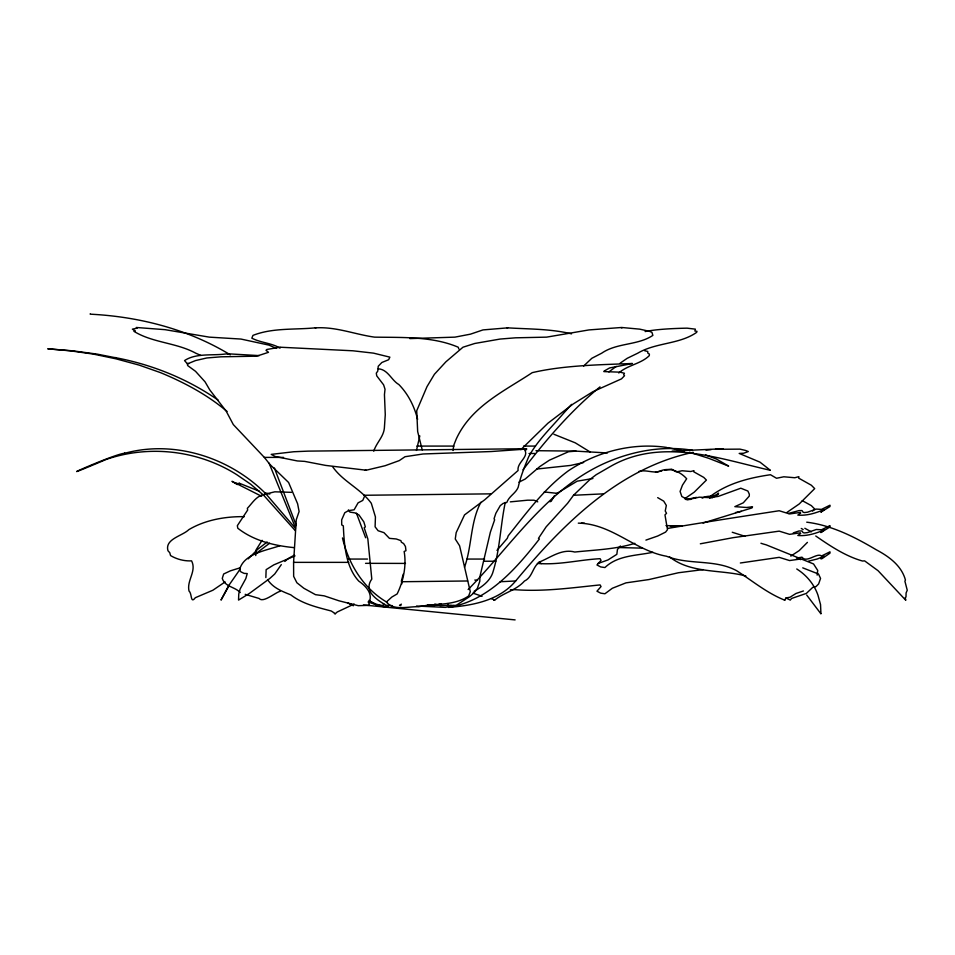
<?xml version="1.0" encoding="UTF-8"?>
<svg xmlns="http://www.w3.org/2000/svg" width="955" height="955" viewBox="0 0 955 955"><rect width="100%" height="100%" fill="white"/><g stroke="black" fill="none" stroke-linecap="round" stroke-linejoin="round"><path stroke-width="1.43" d="M373.763 451.178C376.306 442.941 383.516 436.913 384.364 428.21L385.271 414.733L384.447 394.642L385.02 389.222L383.612 384.841L376.736 375.852L376.294 373.166L377.762 371.125L378.252 366.243L381.857 362.494L388.649 359.725L389.867 357.146L373.489 353.135L352.944 350.795L280.101 347.214L266.839 349.47L266.027 350.342L268.51 352.311L256.644 356.179L220.975 356.812L206.805 357.97L195.56 360.56L187.299 363.927L187.646 365.55L195.524 371.316L205.05 381.821L209.754 389.879L226.192 411.163L233.295 424.569L264.332 457.397L269.967 464.476L288.601 482.49L297.614 503.786L299.106 511.498L296.277 519.711L293.591 562.364L293.651 576.354L296.874 582.741L303.869 588.268L315.472 594.667L324.234 595.86L338.906 600.779L358.28 605.685L369.537 605.339L368.761 602.915C373.644 593.891 365.67 585.916 358.746 581.082C345.626 566.816 344.134 544.362 343.334 525.859L341.723 524.94L341.675 519.842L344.791 512.728L348.48 510.639L354.126 509.803L358.077 502.843L362.745 500.432L364.822 495.681M225.117 581.917L212.87 590.238L195.345 597.699C190.296 604.408 192.182 593.604 189.03 591.038C186.488 580.389 196.897 571.269 191.585 560.86C184.363 561.23 176.914 559.367 170.551 555.559L169.763 552.718L167.973 550.76C164.582 538.942 182.298 536.042 188.827 529.655C205.062 519.974 225.296 516.357 244.349 516.667M453.028 450.497L453.78 445.221L456.192 439.157C471.113 406.388 504.228 391.204 532.233 372.653C564.381 365.132 601.34 364.798 632.043 363.497M525.393 448.731L308.095 451.13L293.722 451.751L271.22 454.377L275.159 456.478L297.315 460.943L304.693 461.384L325.715 465.419L366.219 470.218L385.092 465.73L399.297 460.596L405.027 456.717L423.041 453.983L491.192 451.536L526.814 449.029L525.393 448.731L524.653 449.626L526.157 449.829L525.023 450.462C528.616 457.29 516.786 462.709 518.088 470.505L484.734 499.775L464.524 514.912L456.18 532.627L455.272 539.026L459.594 545.771L470.29 591.706L468.607 596.004C453.935 606.043 435.277 603.321 418.66 606.747C408.573 606.27 393.52 611.176 386.393 601.972L391.884 597.018L397.137 593.95C403.452 581.046 406.639 565.539 404.144 551.489L405.959 550.701L405.445 546.487L403.631 543.574L401.351 542.177L400.921 540.649L396.289 538.978L389.449 538.357L383.958 532.651L378.108 530.729L375.1 526.826L375.434 516.918L371.304 503.285C360.489 488.459 342.917 481.583 332.555 466.625M474.062 591.384C482.191 586.752 490.822 580.664 493.246 571.078C500.026 548.743 500.527 524.904 505.279 502.414M403.261 574.11L401.387 580.986L401.888 583.863M817.146 575.113L817.719 570.433L813.529 563.939L765.958 544.744A18.646 4.668 20.8 0 1 760.944 543.252M447.37 603.584L449.005 605.685L456.275 605.303L469.55 596.612L474.253 592.589L477.393 588.328L479.792 581.249L479.983 576.354L490.381 532.114L494.654 519.771L494.045 518.78L495.86 513.289L500.265 505.625L503.178 503.381L506.795 502.485C509.075 496.063 515.688 493.425 518.183 487.277C520.523 476.664 524.582 466.613 528.76 456.609C537.462 440.685 550.677 428.186 562.376 414.649L571.556 404.371M770.028 470.218C719.616 458.83 661.027 437.068 610.161 466.625L596.207 474.695L590.429 479.052L573.513 495.275L567.604 503.285L546.153 526.826L538.453 538.357L539.408 538.978C516.225 568.679 488.005 601.184 448.444 607.38C472.546 605.589 499.286 600.576 515.652 580.986C562.483 524.665 618.852 467.926 693.235 452.336M419.806 435.91L416.464 450.438M464.5 567.318C472.08 546.057 470.194 522.206 480.926 502.211M281.307 564.62L274.73 574.003L269.835 578.432L249.398 593.425L238.535 600.086L238.762 593.974L240.123 588.996L245.805 578.623L247.238 573.573L244.122 573.382L240.97 571.89L239.502 569.992C243.406 553.637 266.302 550.546 279.922 545.723M684.628 498.773L694.225 492.171L706.413 480.067L703.763 477.405L693.819 471.83L693.963 470.66L690.752 471.507L682.121 470.755L676.379 471.925L671.592 469.144L664.632 470.278M787.015 512.358L799.216 503.977L814.687 488.614L811.332 485.224L798.702 478.145L798.881 476.664L794.799 477.739L783.84 476.784L776.546 478.264L770.47 474.731C749.293 477.81 728.02 483.146 710.663 496.123M728.474 466.052L708.514 458.233L689.486 452.228M383.659 603.584L382.907 605.685L376.748 605.303L368.917 600.397M262.112 540.315L256.107 549.805L255.737 555.547M714.722 496.54L718.447 494.189L718.447 493.138C713.385 497.997 708.264 494.618 702.128 498.152M554.473 495.621L551.202 501.303L549.889 501.745M578.3 523.149C611.821 523.615 634.86 550.605 666.447 556.228C689.212 565.253 714.865 558.962 736.603 570.684C752.265 580.783 766.877 592.995 784.473 600.062L786.383 597.866L790.024 597.221L796.004 593.473L803.43 590.966M645.114 331.552C657.935 328.938 677.095 328.353 687.099 328.162L695.371 329.153L694.858 331.015L696.995 331.337L696.661 332.364C679.351 344.492 655.942 342.368 637.689 353.219L627.22 358.304L620.129 363.175M200.848 355.415L195.811 353.219C176.353 342.594 152.764 342.929 133.915 331.337L135.347 331.015L132.387 329.153L137.186 328.162L136.314 327.481L165.12 329.678L209.312 337.139L240.97 339.061L268.988 345.125L276.377 348.42M600.003 386.882C570.768 410.841 546.033 439.945 523.006 469.788M229.152 585.475L221.011 600.086L228.579 585.749L240.278 568.953M620.392 545.997L617.455 549.435L616.835 554.33L608.025 559.917L597.663 563.617M785.81 597.914L790.298 600.086L791.552 598.475L806.342 593.425L812.812 587.313L816 586.561L818.602 583.983L820.56 578.432L818.483 574.003L802.737 567.855M666.662 447.441C632.556 442.428 597.018 451.667 568.488 470.72C544.493 488.315 526.611 512.704 508.239 535.779L507.284 538.334L496.982 550.378M905.591 600.062L878.075 570.708L864.597 560.86L862.508 561.027C845.366 556.144 830.301 546.021 815.749 535.994M422.229 449.889L417.669 431.576L416.726 410.745L426.992 386.656L434.406 374.288L445.913 361.802L462.972 347.214L474.79 343.466L500.074 339.061L515.485 337.819L546.606 337.139L588.996 329.917L621.645 327.481L639.743 329.153L649.519 331.337L651.955 332.364L652.862 335.384C637.821 345.531 616.978 342.606 601.662 353.219L591.813 358.304L583.612 366.063M820.823 613.683L806.712 595.072M468.141 589.545C510.65 546.284 545.245 491.216 601.925 464.512C629.906 451.464 661.743 445.185 692.435 450.283M491.359 598.618L494.726 600.062C503.918 592.649 516.369 590.202 524.462 581.046C533.344 576.927 532.46 564.56 541.688 561.027C552.193 556.347 562.662 548.767 574.767 552.038C594.822 549.889 615.521 549.388 634.848 543.323M409.838 338.595L454.95 337.139L470.481 334.155L482.979 329.917L507.762 327.851C529.046 329.165 550.737 328.795 571.532 333.856M248.228 558.866L257.707 549.292L267.149 542.01M807.417 542.38L799.216 550.593L790.812 556.096M520.869 449.662L547.967 423.172L573.179 403.977L592.948 391.669L621.514 378.86L624.534 375.697L623.651 374.73L624.451 373.274L620.141 372.175L603.775 371.591L604.229 371.018L609.565 367.962L632.473 363.497M812.61 511.044L814.687 509.003L811.332 505.613L802.224 500.623M267.543 579.566C273.046 588.005 282.071 591.312 290.798 594.87C302.532 603.954 317.215 607.296 331.278 611.009L335.36 613.683L337.187 612.024L354.198 604.038M284.829 561.456L286.87 559.678A13.621 1.516 -24.4 0 1 294.462 555.153M279.911 347.954C271.136 342.976 260.739 342.75 251.845 338.177L252.968 335.384C272.557 327.684 294.534 329.857 315.174 327.851L315.974 327.851C336.279 326.67 354.854 334.405 374.599 337.139C402.389 337.628 432.376 336.208 458.221 347.214L458.877 349.029M616.273 366.386L608.872 371.913M188.684 363.688L186.774 363.115L184.554 360.584C196.551 352.598 213.335 356.036 227.159 353.756L259.211 355.618M245.208 594.344L259.103 598.475C263.114 603.262 274.992 592.673 280.233 591.252M255.952 553.53L269.597 543.252M712.144 497.925L713.946 496.528L709.708 498.176M435.134 603.93L433.272 605.303L424.963 605.673M618.768 372.975C627.638 365.096 641.08 363.843 649.293 355.642L649.388 354.09L647.753 353.04L647.753 351.44L644.697 350.772M401.387 604.157L399.536 605.363L400.921 605.613M265.908 493.854C229.88 457.457 174.156 439.551 124.257 453.422L125.033 453.267C115.412 452.98 33.903 490.118 106.363 459.379C149.29 444.624 198.389 450.366 236.792 474.695L250.711 484.257L263.699 495.275L265.908 493.854L295.477 528.366M334.453 613.707L335.36 613.683M556.323 493.771L577.178 481.165L592.912 478.503M365.204 470.218L366.219 470.218M518.959 482.168L525.166 479.052L539.73 466.625L549.388 460.191L568.5 451.727L576.02 451.13L607.499 452.968M264.129 494.427C255.988 496.194 252.478 503.022 247.333 508.346L247.679 510.018L237.341 525.68L237.795 528.234C253.791 540.84 274.276 545.699 294.271 547.645M294.988 555.906L273.799 564.871L266.135 569.658L265.86 577.56M493.651 600.086L494.726 600.062M784.473 600.062L785.106 600.086M796.482 558.09L802.021 557.183C806.45 563.581 817.122 552.205 821.503 556.001L829.979 551.823L829.979 553.16L822.1 558.603L820.823 558.782L824.261 556.12L817.313 558.973L808.419 561.17M703.035 523.042L752.003 507.905L752.528 506.771L746.547 507.487L734.837 506.651L743.3 502.808L749.269 496.087L749.329 494.189L747.872 491.037L740.805 488.208L718.184 496.421L709.326 497.615L699.311 497.185L687.636 499.668L681.822 496.481L680.091 491.431L682.455 485.164L686.657 478.753C680.772 471.997 670.732 467.496 661.887 470.373C654.39 474.432 646.786 469.156 638.931 471.448M240.003 567.855L230.37 570.839L223.649 574.003L222.264 578.432C225.034 586.955 234.679 586.68 240.254 592.506M441.258 603.679L433.868 605.685L427.625 605.327M652.898 552.288C636.436 555.75 617.813 555.189 604.933 567.545L600.707 566.936L596.959 564.978L601.041 560.358L600.086 558.687C579.148 559.809 558.568 565.276 537.39 563.402M453.267 605.458L445.424 607.38L416.511 606.019M645.914 540.112L657.697 536.018L665.575 532.114L667.485 529.691L664.978 514.864L666.542 513.289L665.241 511.021L666.339 505.458L663.725 501.148L657.685 497.639M265.454 494.117L274.801 491.813L291.418 492.338M655.488 472.307L661.946 470.803M667.64 528.437C704.742 522.206 742.023 516.452 779.185 510.746L789.57 513.945L800.326 512.429L800.66 513.05L797.831 515.091C807.011 515.915 815.94 513.026 824.261 509.504L820.823 512.167L829.979 506.544L829.979 505.207L821.503 509.385L816.322 509.087L807.476 512.202L804.432 512.56L803.083 512.226L802.021 510.567L798.977 510.603L788.376 513.468M735.541 512.549L741.378 511.367M793.271 532.902L798.977 530.992L802.021 530.968L803.083 532.627L804.432 532.95L807.476 532.592L816.322 529.488L821.503 529.774L829.979 525.608L829.979 526.933L820.823 532.568L824.261 529.906C815.94 533.415 807.011 536.304 797.831 535.48L800.66 533.451L800.326 532.83L789.57 534.334L779.185 531.135L733.106 537.665L700.337 543.801M686.657 499.453L696.434 497.364M583.636 462.507L570.672 465.419L536.722 469.048M690.68 499.405L685.893 499.525M703.19 569.598L678.42 572.749L648.887 579.566L625.943 582.872L612.322 588.268L604.933 593.759L600.707 593.151L596.959 591.205L601.041 586.573L600.086 584.914C571.866 587.779 543.729 591.861 515.115 589.689L510.34 589.772M427.183 605.291L427.816 605.207M740.352 562.996L779.185 557.35L789.57 560.561L800.326 559.045L800.66 559.666M451.285 605.303L440.386 605.685L436.172 604.372M711.117 449.626L705.972 450.032M715.51 449.292L739.982 449.137L745.425 450.414L748.29 451.536L743.67 453.243L739.194 453.422L760.001 462.16L770.267 470.218M670.386 526.408L682.359 526.205M672.141 451.13L723.329 448.707M573.513 495.275L603.405 493.854M500.157 581.726L515.652 580.986M510.292 501.864L527.626 500.193L534 500.217L537.761 501.864M363.795 495.275L490.643 493.854M401.828 581.726L467.616 580.986M315.174 327.851L315.974 327.851M506.974 327.851L507.762 327.851M621.335 327.851L622.015 327.851M279.72 347.56L280.567 347.56M227.159 353.756L227.887 353.756M416.869 446.081L453.947 446.081M523.567 446.081L535.445 446.081M529.034 453.494L534.991 453.494M264.332 457.397L283.528 457.397M347.692 559.057L367.532 559.057M466.983 559.057L484.627 559.057M483.994 561.23L495.8 561.23M293.591 562.364L348.73 562.364M365.55 563.331L405.481 563.414M392.386 605.637L386.214 605.339C377.141 599.931 363.031 591.264 371.793 579.088L367.854 538.978L364.201 527.781L365.335 526.885L363.843 521.908L358.973 514.96L355.129 512.919L349.948 512.107L348.396 509.934M535.958 450.688L576.02 451.13M618.756 547.549L642.142 548.146M581.5 523.101L584.46 523.185M665.969 525.584L682.264 526.062M363.389 604.957L515.115 619.902M544.278 491.956L557.505 493.377M474.814 580.031L477.56 580.33M806.724 522.182C831.889 525.346 854.785 537.02 876.308 549.805C888.818 556.419 901.604 565.635 905.436 580.067L904.898 581.189L907.25 590.238L906.104 592.936L905.997 596.994L905.173 597.699L905.794 600.086M667.82 447.597L684.496 451.094M378.252 368.809C387.981 369.37 391.443 380.329 398.856 384.543C408.274 394.164 414.267 406.257 417.622 419.317M264.631 492.673L269.835 494.093M732.246 532.257L744.852 536.268M472.928 593.115L482.072 596.29M745.879 576.02C721.097 569.287 690.835 573.931 669.443 556.765M705.566 454.89L716.477 459.08L728.581 466.064M553.876 434.262L575.268 442.834L590.274 452.061M259.438 491.252L238.953 483.099L240.23 484.089L235.957 483.206L237.437 484.567L231.981 481.32L261.634 496.29M368.033 601.972L380.544 606.139L388.625 607.308L376.401 604.229L369.728 601.387M801.269 528.473L803.191 529.524M804.826 528.27L811.332 531.84M347.656 602.927L353.445 605.685L349.828 603.739M230.298 354.842C188.266 329.177 139.155 316.63 90.212 314.171L90.212 313.789M387.467 602.557C363.7 588.853 348.563 564.262 342.475 537.928M218.182 400.145C187.383 378.741 151.726 364.392 114.886 357.564L115.973 357.827L96.897 354.078L72.759 350.843L47.762 348.814L70.467 350.843L93.256 354.078L116.092 358.853L139.12 365.096L160.356 372.581C184.208 382.418 207.295 394.725 227.075 411.462M538.966 562.053L541.258 563.629M796.757 568.977C806.474 575.089 814.209 584.305 817.969 595.18L820.536 604.587L820.942 613.707M263.699 495.275L295.37 530.729M269.083 463.175L295.441 527.661M296.313 525.572L274.407 468.022M356.43 513.145L365.646 537.772"/></g></svg>
